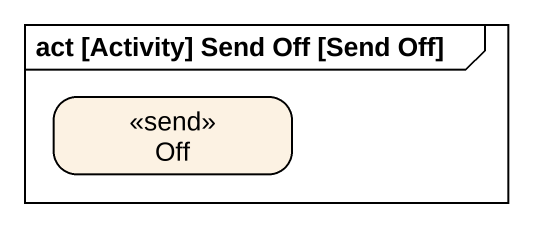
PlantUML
@startuml
mainframe act [Activity] Send Off [Send Off]
hide empty description
state Off <<send>>
@enduml
